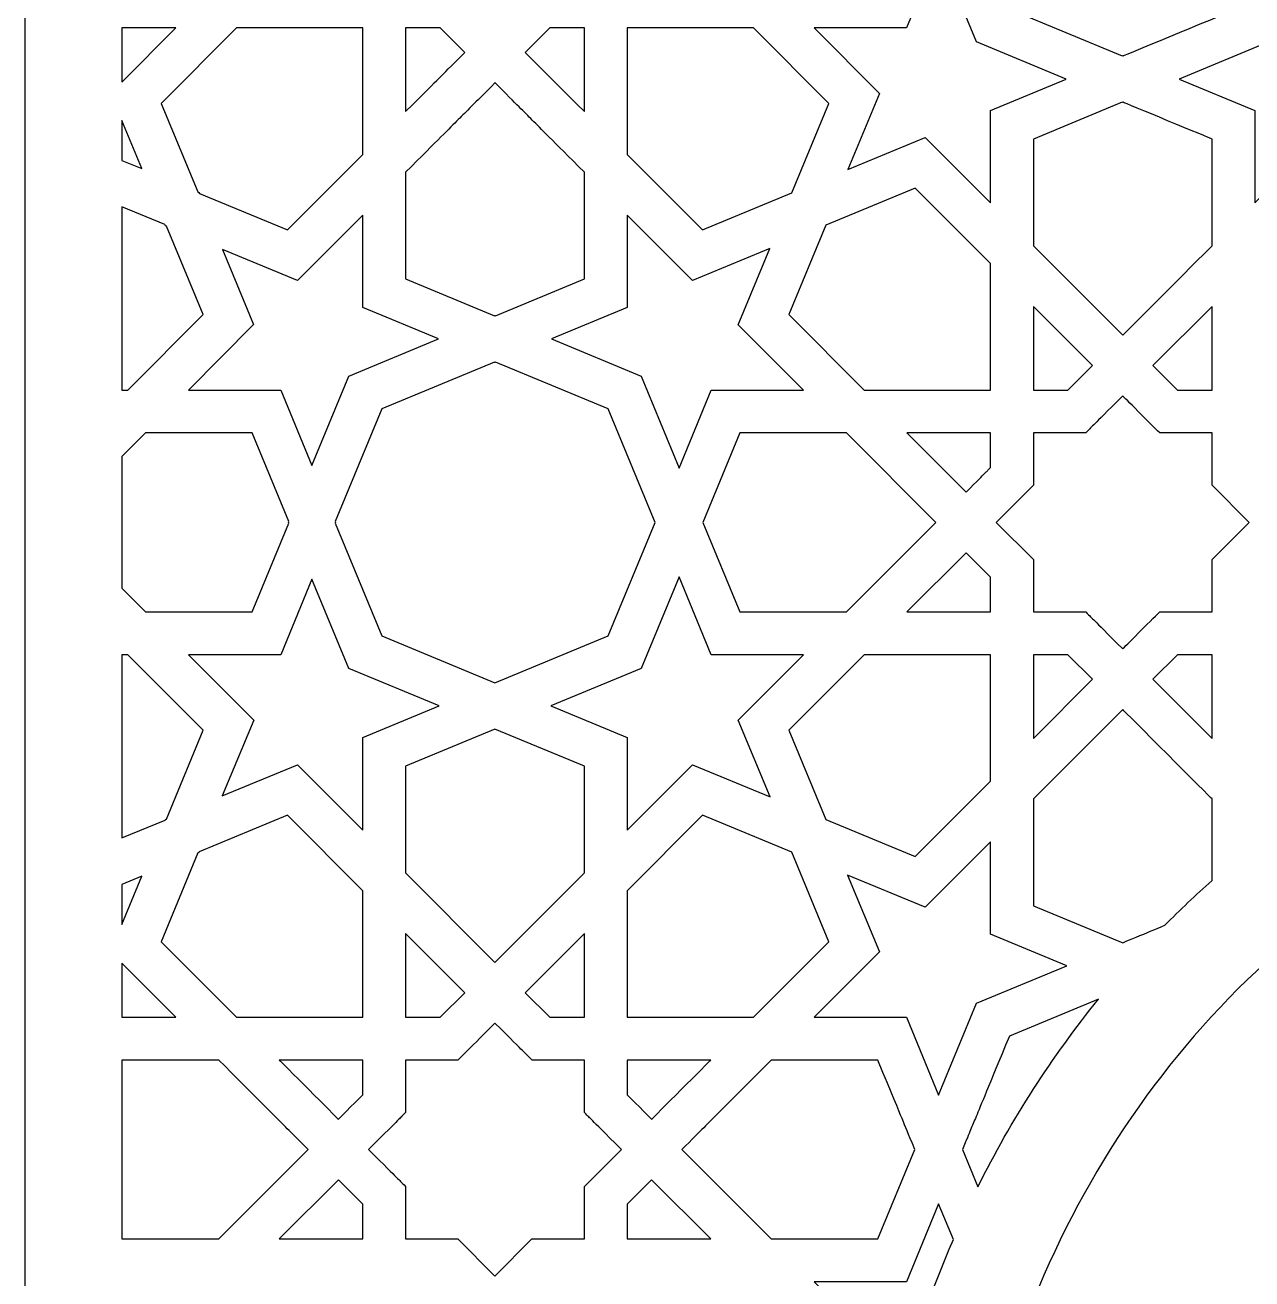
# Model space of a CAD drawing. Header units: millimetres. Extents: x -71 to 72, y -100 to 100.
# Drawn here: x -71.26 to -33.94, y 42.74 to 80.87 of the extents above; entities that cross this region are included whole.
import ezdxf

# ---------------------------------------------------------------- set-up
doc = ezdxf.new("R2010")
doc.units = ezdxf.units.MM
doc.header["$MEASUREMENT"] = 0
doc.layers.add('layer 1', color=7, linetype='Continuous')

msp = doc.modelspace()

# ---------------------------------------------------------------- linework, layer by layer
at = {"layer": 'layer 1', "color": 250}
for points, knots in [([(-71.2611, 100.1639), (-71.2611, 100.1639), (-71.2611, -99.8361), (-71.2611, -99.8361), (-71.2611, -99.8361), (-71.2611, -99.8361), (71.5959, -99.8361), (71.5959, -99.8361), (71.5959, -99.8361), (71.5959, -99.8361), (71.5959, 100.1639), (71.5959, 100.1639), (71.5959, 100.1639), (71.5959, 100.1639), (-71.2611, 100.1639), (-71.2611, 100.1639)], [0, 0, 0, 0, 0.2, 0.2, 0.2, 0.2, 0.4, 0.4, 0.4, 0.4, 0.6, 0.6, 0.6, 0.6, 1, 1, 1, 1]), ([(-33.0112, 84.7771), (-33.0112, 84.7771), (-34.4279, 81.3527), (-34.4279, 81.3527), (-34.4279, 81.3527), (-34.4438, 81.346), (-37.8426, 79.9373), (-37.8585, 79.931), (-37.8585, 79.931), (-37.8585, 79.931), (-37.8739, 79.9373), (-37.8739, 79.9373), (-37.8739, 79.9373), (-37.8739, 79.9373), (-37.8893, 79.931), (-37.8893, 79.931), (-37.8893, 79.931), (-37.8893, 79.931), (-41.3202, 81.3527), (-41.3202, 81.3527), (-41.3202, 81.3527), (-41.3202, 81.3527), (-42.7471, 84.8014), (-42.7471, 84.8014), (-42.7471, 84.8014), (-42.2595, 85.9804), (-42.6015, 85.1539), (-41.3199, 88.2509), (-41.3199, 88.2509), (-41.3199, 88.2509), (-37.8739, 89.6793), (-37.8739, 89.6793), (-37.8739, 89.6793), (-37.8321, 89.6617), (-34.4696, 88.2682), (-34.4279, 88.2509), (-34.4279, 88.2509), (-33.5844, 86.2126), (-33.5269, 86.0729), (-33.0112, 84.8261), (-33.0112, 84.8261), (-33.0112, 84.8261), (-33.0214, 84.8014), (-33.0214, 84.8014), (-33.0214, 84.8014), (-33.0214, 84.8014), (-33.0112, 84.7771), (-33.0112, 84.7771)], [0, 0, 0, 0, 0.0769231, 0.0769231, 0.0769231, 0.0769231, 0.1538462, 0.1538462, 0.1538462, 0.1538462, 0.2307692, 0.2307692, 0.2307692, 0.2307692, 0.3076923, 0.3076923, 0.3076923, 0.3076923, 0.3846154, 0.3846154, 0.3846154, 0.3846154, 0.4615385, 0.4615385, 0.4615385, 0.4615385, 0.5384615, 0.5384615, 0.5384615, 0.5384615, 0.6153846, 0.6153846, 0.6153846, 0.6153846, 0.6923077, 0.6923077, 0.6923077, 0.6923077, 0.7692308, 0.7692308, 0.7692308, 0.7692308, 0.8461538, 0.8461538, 0.8461538, 0.8461538, 1, 1, 1, 1]), ([(-47.2628, 80.7791), (-46.9634, 80.7791), (-44.7511, 80.7791), (-44.4527, 80.7791), (-44.4527, 80.7791), (-44.4527, 80.7791), (-43.472, 83.148), (-43.472, 83.148), (-43.472, 83.148), (-43.472, 83.148), (-42.3161, 80.3557), (-42.3161, 80.3557), (-42.3161, 80.3557), (-42.3161, 80.3557), (-39.5903, 79.2254), (-39.5903, 79.2254), (-39.5903, 79.2254), (-39.5903, 79.2254), (-41.8936, 78.2708), (-41.8936, 78.2708), (-41.8936, 78.2708), (-41.8936, 77.9166), (-41.8936, 75.8035), (-41.8936, 75.4581), (-41.8936, 75.4581), (-41.8936, 75.4581), (-43.8807, 77.4467), (-43.8807, 77.4467), (-43.8807, 77.4467), (-43.8807, 77.4467), (-46.2354, 76.4709), (-46.2354, 76.4709), (-46.2354, 76.4709), (-46.2354, 76.4709), (-45.2754, 78.7898), (-45.2754, 78.7898), (-45.2754, 78.7898), (-45.2754, 78.7898), (-47.2628, 80.7791), (-47.2628, 80.7791)], [0, 0, 0, 0, 0.0909091, 0.0909091, 0.0909091, 0.0909091, 0.1818182, 0.1818182, 0.1818182, 0.1818182, 0.2727273, 0.2727273, 0.2727273, 0.2727273, 0.3636364, 0.3636364, 0.3636364, 0.3636364, 0.4545455, 0.4545455, 0.4545455, 0.4545455, 0.5454545, 0.5454545, 0.5454545, 0.5454545, 0.6363636, 0.6363636, 0.6363636, 0.6363636, 0.7272727, 0.7272727, 0.7272727, 0.7272727, 0.8181818, 0.8181818, 0.8181818, 0.8181818, 1, 1, 1, 1]), ([(-31.3559, 80.7784), (-31.3559, 80.7784), (-28.5464, 80.7784), (-28.5464, 80.7784), (-28.5464, 80.7784), (-28.5464, 80.7784), (-30.5329, 78.7905), (-30.5329, 78.7905), (-30.5329, 78.7905), (-30.5329, 78.7905), (-29.5857, 76.5013), (-29.5857, 76.5013), (-29.5857, 76.5013), (-29.5857, 76.5013), (-31.8671, 77.4467), (-31.8671, 77.4467), (-31.8671, 77.4467), (-31.8671, 77.4467), (-33.8547, 75.4581), (-33.8547, 75.4581), (-33.8547, 75.4581), (-33.8547, 75.8127), (-33.8547, 77.9265), (-33.8547, 78.2708), (-33.8547, 78.2708), (-33.8547, 78.2708), (-36.1574, 79.2254), (-36.1574, 79.2254), (-36.1574, 79.2254), (-36.1574, 79.2254), (-33.4317, 80.3557), (-33.4317, 80.3557), (-33.4317, 80.3557), (-33.4317, 80.3557), (-32.3063, 83.0746), (-32.3063, 83.0746), (-32.3063, 83.0746), (-32.3063, 83.0746), (-31.3559, 80.7784), (-31.3559, 80.7784)], [0, 0, 0, 0, 0.0909091, 0.0909091, 0.0909091, 0.0909091, 0.1818182, 0.1818182, 0.1818182, 0.1818182, 0.2727273, 0.2727273, 0.2727273, 0.2727273, 0.3636364, 0.3636364, 0.3636364, 0.3636364, 0.4545455, 0.4545455, 0.4545455, 0.4545455, 0.5454545, 0.5454545, 0.5454545, 0.5454545, 0.6363636, 0.6363636, 0.6363636, 0.6363636, 0.7272727, 0.7272727, 0.7272727, 0.7272727, 0.8181818, 0.8181818, 0.8181818, 0.8181818, 1, 1, 1, 1]), ([(-68.3158, 80.7784), (-68.3158, 80.7784), (-66.6711, 80.7784), (-66.6711, 80.7784), (-66.6711, 80.7784), (-66.6711, 80.7784), (-68.3158, 79.1327), (-68.3158, 79.1327), (-68.3158, 79.1327), (-68.3158, 79.1327), (-68.3158, 80.7784), (-68.3158, 80.7784)], [0, 0, 0, 0, 0.25, 0.25, 0.25, 0.25, 0.5, 0.5, 0.5, 0.5, 1, 1, 1, 1]), ([(-60.9863, 80.7791), (-60.9863, 80.7791), (-60.9863, 76.9324), (-60.9863, 76.9324), (-60.9863, 76.9324), (-60.9863, 76.9324), (-63.2788, 74.6379), (-63.2788, 74.6379), (-63.2788, 74.6379), (-63.2788, 74.6379), (-65.9594, 75.7488), (-65.9594, 75.7488), (-65.9594, 75.7488), (-65.9594, 75.7488), (-65.9729, 75.7809), (-65.9729, 75.7809), (-65.9729, 75.7809), (-65.9729, 75.7809), (-66.0099, 75.7961), (-66.0099, 75.7961), (-66.0099, 75.7961), (-66.0099, 75.7961), (-67.1225, 78.4842), (-67.1225, 78.4842), (-67.1225, 78.4842), (-67.1225, 78.4842), (-64.8299, 80.7784), (-64.8299, 80.7784), (-64.8299, 80.7784), (-64.8299, 80.7784), (-60.9863, 80.7791), (-60.9863, 80.7791)], [0, 0, 0, 0, 0.1111111, 0.1111111, 0.1111111, 0.1111111, 0.2222222, 0.2222222, 0.2222222, 0.2222222, 0.3333333, 0.3333333, 0.3333333, 0.3333333, 0.4444444, 0.4444444, 0.4444444, 0.4444444, 0.5555556, 0.5555556, 0.5555556, 0.5555556, 0.6666667, 0.6666667, 0.6666667, 0.6666667, 0.7777778, 0.7777778, 0.7777778, 0.7777778, 1, 1, 1, 1]), ([(-59.6845, 78.2348), (-59.6845, 78.2348), (-59.6845, 80.7791), (-59.6845, 80.7791), (-59.6845, 80.7791), (-59.6845, 80.7791), (-58.6321, 80.7791), (-58.6321, 80.7791), (-58.6321, 80.7791), (-58.6321, 80.7791), (-57.8874, 80.0333), (-57.8874, 80.0333), (-57.8874, 80.0333), (-58.8216, 79.0984), (-58.4364, 79.484), (-59.6845, 78.2348)], [0, 0, 0, 0, 0.2, 0.2, 0.2, 0.2, 0.4, 0.4, 0.4, 0.4, 0.6, 0.6, 0.6, 0.6, 1, 1, 1, 1]), ([(-56.0466, 80.0333), (-56.0466, 80.0333), (-55.3016, 80.7791), (-55.3016, 80.7791), (-55.3016, 80.7791), (-55.3016, 80.7791), (-54.2492, 80.7791), (-54.2492, 80.7791), (-54.2492, 80.7791), (-54.2492, 80.7791), (-54.2492, 78.2348), (-54.2492, 78.2348), (-54.2492, 78.2348), (-55.5151, 79.5017), (-55.1097, 79.0963), (-56.0466, 80.0333)], [0, 0, 0, 0, 0.2, 0.2, 0.2, 0.2, 0.4, 0.4, 0.4, 0.4, 0.6, 0.6, 0.6, 0.6, 1, 1, 1, 1]), ([(-52.9472, 80.7791), (-52.9472, 80.7791), (-49.1036, 80.7791), (-49.1036, 80.7791), (-49.1036, 80.7791), (-49.1036, 80.7791), (-46.8114, 78.4846), (-46.8114, 78.4846), (-46.8114, 78.4846), (-46.8114, 78.4846), (-47.9368, 75.7647), (-47.9368, 75.7647), (-47.9368, 75.7647), (-47.9368, 75.7647), (-50.6549, 74.6379), (-50.6549, 74.6379), (-50.6549, 74.6379), (-50.6549, 74.6379), (-52.9472, 76.9324), (-52.9472, 76.9324), (-52.9472, 76.9324), (-52.9472, 76.9324), (-52.9472, 80.7791), (-52.9472, 80.7791)], [0, 0, 0, 0, 0.1428571, 0.1428571, 0.1428571, 0.1428571, 0.2857143, 0.2857143, 0.2857143, 0.2857143, 0.4285714, 0.4285714, 0.4285714, 0.4285714, 0.5714286, 0.5714286, 0.5714286, 0.5714286, 0.7142857, 0.7142857, 0.7142857, 0.7142857, 1, 1, 1, 1]), ([(-56.9673, 79.1125), (-56.9673, 79.1125), (-56.967, 79.1122), (-56.967, 79.1122), (-56.967, 79.1122), (-56.967, 79.1122), (-56.9667, 79.1125), (-56.9667, 79.1125), (-56.9667, 79.1125), (-55.5804, 77.7251), (-56.2308, 78.3759), (-54.2492, 76.3926), (-54.2492, 76.3926), (-54.2492, 76.3926), (-54.2492, 73.1474), (-54.2492, 73.1474), (-54.2492, 73.1474), (-54.2492, 73.1474), (-56.952, 72.0274), (-56.952, 72.0274), (-56.952, 72.0274), (-56.952, 72.0274), (-56.967, 72.0337), (-56.967, 72.0337), (-56.967, 72.0337), (-56.967, 72.0337), (-56.982, 72.0274), (-56.982, 72.0274), (-56.982, 72.0274), (-56.982, 72.0274), (-59.6845, 73.1474), (-59.6845, 73.1474), (-59.6845, 73.1474), (-59.6845, 73.1474), (-59.6845, 76.3926), (-59.6845, 76.3926), (-59.6845, 76.3926), (-57.7015, 78.3774), (-58.3146, 77.7635), (-56.9673, 79.1125)], [0, 0, 0, 0, 0.0909091, 0.0909091, 0.0909091, 0.0909091, 0.1818182, 0.1818182, 0.1818182, 0.1818182, 0.2727273, 0.2727273, 0.2727273, 0.2727273, 0.3636364, 0.3636364, 0.3636364, 0.3636364, 0.4545455, 0.4545455, 0.4545455, 0.4545455, 0.5454545, 0.5454545, 0.5454545, 0.5454545, 0.6363636, 0.6363636, 0.6363636, 0.6363636, 0.7272727, 0.7272727, 0.7272727, 0.7272727, 0.8181818, 0.8181818, 0.8181818, 0.8181818, 1, 1, 1, 1]), ([(-37.8739, 71.4347), (-37.8739, 71.4347), (-40.5916, 74.155), (-40.5916, 74.155), (-40.5916, 74.155), (-40.5916, 74.155), (-40.5916, 77.4005), (-40.5916, 77.4005), (-40.5916, 77.4005), (-40.5916, 77.4005), (-37.8893, 78.5202), (-37.8893, 78.5202), (-37.8893, 78.5202), (-37.8893, 78.5202), (-37.8739, 78.5139), (-37.8739, 78.5139), (-37.8739, 78.5139), (-37.8739, 78.5139), (-37.8585, 78.5202), (-37.8585, 78.5202), (-37.8585, 78.5202), (-37.8426, 78.5139), (-35.1719, 77.4069), (-35.1561, 77.4005), (-35.1561, 77.4005), (-35.1561, 77.4005), (-35.1561, 74.155), (-35.1561, 74.155), (-35.1561, 74.155), (-35.2009, 74.1105), (-37.8292, 71.4795), (-37.8739, 71.4347)], [0, 0, 0, 0, 0.1111111, 0.1111111, 0.1111111, 0.1111111, 0.2222222, 0.2222222, 0.2222222, 0.2222222, 0.3333333, 0.3333333, 0.3333333, 0.3333333, 0.4444444, 0.4444444, 0.4444444, 0.4444444, 0.5555556, 0.5555556, 0.5555556, 0.5555556, 0.6666667, 0.6666667, 0.6666667, 0.6666667, 0.7777778, 0.7777778, 0.7777778, 0.7777778, 1, 1, 1, 1]), ([(-68.3158, 77.9635), (-68.3158, 77.9635), (-67.7107, 76.5013), (-67.7107, 76.5013), (-67.7107, 76.5013), (-67.7107, 76.5013), (-68.3158, 76.7521), (-68.3158, 76.7521), (-68.3158, 76.7521), (-68.3158, 76.7521), (-68.3158, 77.9635), (-68.3158, 77.9635)], [0, 0, 0, 0, 0.25, 0.25, 0.25, 0.25, 0.5, 0.5, 0.5, 0.5, 1, 1, 1, 1]), ([(-44.186, 75.9097), (-44.186, 75.9097), (-41.8936, 73.6156), (-41.8936, 73.6156), (-41.8936, 73.6156), (-41.8936, 73.6156), (-41.8936, 69.7689), (-41.8936, 69.7689), (-41.8936, 69.7689), (-41.8936, 69.7689), (-45.7372, 69.7689), (-45.7372, 69.7689), (-45.7372, 69.7689), (-45.7372, 69.7689), (-48.0292, 72.063), (-48.0292, 72.063), (-48.0292, 72.063), (-48.0292, 72.063), (-46.9037, 74.7833), (-46.9037, 74.7833), (-46.9037, 74.7833), (-46.9037, 74.7833), (-44.186, 75.9097), (-44.186, 75.9097)], [0, 0, 0, 0, 0.1428571, 0.1428571, 0.1428571, 0.1428571, 0.2857143, 0.2857143, 0.2857143, 0.2857143, 0.4285714, 0.4285714, 0.4285714, 0.4285714, 0.5714286, 0.5714286, 0.5714286, 0.5714286, 0.7142857, 0.7142857, 0.7142857, 0.7142857, 1, 1, 1, 1]), ([(-68.3158, 75.3414), (-68.3158, 75.3414), (-67.0064, 74.7988), (-67.0064, 74.7988), (-67.0064, 74.7988), (-67.0064, 74.7988), (-66.9929, 74.7663), (-66.9929, 74.7663), (-66.9929, 74.7663), (-66.9929, 74.7663), (-66.9556, 74.7508), (-66.9556, 74.7508), (-66.9556, 74.7508), (-66.9556, 74.7508), (-65.8434, 72.0633), (-65.8434, 72.0633), (-65.8434, 72.0633), (-65.8434, 72.0633), (-68.1357, 69.7689), (-68.1357, 69.7689), (-68.1357, 69.7689), (-68.1357, 69.7689), (-68.3158, 69.7689), (-68.3158, 69.7689), (-68.3158, 69.7689), (-68.3158, 69.7689), (-68.3158, 75.3414), (-68.3158, 75.3414)], [0, 0, 0, 0, 0.125, 0.125, 0.125, 0.125, 0.25, 0.25, 0.25, 0.25, 0.375, 0.375, 0.375, 0.375, 0.5, 0.5, 0.5, 0.5, 0.625, 0.625, 0.625, 0.625, 0.75, 0.75, 0.75, 0.75, 1, 1, 1, 1]), ([(-65.2551, 74.0463), (-65.2551, 74.0463), (-62.9732, 73.1012), (-62.9732, 73.1012), (-62.9732, 73.1012), (-62.9732, 73.1012), (-60.9863, 75.0895), (-60.9863, 75.0895), (-60.9863, 75.0895), (-60.9863, 75.0895), (-60.9863, 72.2768), (-60.9863, 72.2768), (-60.9863, 72.2768), (-60.9863, 72.2768), (-58.6832, 71.3222), (-58.6832, 71.3222), (-58.6832, 71.3222), (-58.6832, 71.3222), (-61.4092, 70.1919), (-61.4092, 70.1919), (-61.4092, 70.1919), (-61.4092, 70.1919), (-62.5344, 67.473), (-62.5344, 67.473), (-62.5344, 67.473), (-62.5344, 67.473), (-63.4848, 69.7689), (-63.4848, 69.7689), (-63.4848, 69.7689), (-63.8368, 69.7689), (-65.9433, 69.7689), (-66.2949, 69.7689), (-66.2949, 69.7689), (-66.2949, 69.7689), (-64.3078, 71.7578), (-64.3078, 71.7578), (-64.3078, 71.7578), (-64.3078, 71.7578), (-65.2551, 74.0463), (-65.2551, 74.0463)], [0, 0, 0, 0, 0.0909091, 0.0909091, 0.0909091, 0.0909091, 0.1818182, 0.1818182, 0.1818182, 0.1818182, 0.2727273, 0.2727273, 0.2727273, 0.2727273, 0.3636364, 0.3636364, 0.3636364, 0.3636364, 0.4545455, 0.4545455, 0.4545455, 0.4545455, 0.5454545, 0.5454545, 0.5454545, 0.5454545, 0.6363636, 0.6363636, 0.6363636, 0.6363636, 0.7272727, 0.7272727, 0.7272727, 0.7272727, 0.8181818, 0.8181818, 0.8181818, 0.8181818, 1, 1, 1, 1]), ([(-52.9472, 75.0895), (-52.9472, 75.0895), (-50.9601, 73.1012), (-50.9601, 73.1012), (-50.9601, 73.1012), (-50.9601, 73.1012), (-48.6052, 74.077), (-48.6052, 74.077), (-48.6052, 74.077), (-48.6052, 74.077), (-49.5651, 71.7568), (-49.5651, 71.7568), (-49.5651, 71.7568), (-49.5651, 71.7568), (-47.578, 69.7689), (-47.578, 69.7689), (-47.578, 69.7689), (-47.8774, 69.7689), (-50.0899, 69.7689), (-50.3881, 69.7689), (-50.3881, 69.7689), (-50.3881, 69.7689), (-51.3688, 67.3989), (-51.3688, 67.3989), (-51.3688, 67.3989), (-51.3688, 67.3989), (-52.5249, 70.1919), (-52.5249, 70.1919), (-52.5249, 70.1919), (-52.5249, 70.1919), (-55.2505, 71.3222), (-55.2505, 71.3222), (-55.2505, 71.3222), (-55.2505, 71.3222), (-52.9472, 72.2768), (-52.9472, 72.2768), (-52.9472, 72.2768), (-52.9472, 72.2768), (-52.9472, 75.0895), (-52.9472, 75.0895)], [0, 0, 0, 0, 0.0909091, 0.0909091, 0.0909091, 0.0909091, 0.1818182, 0.1818182, 0.1818182, 0.1818182, 0.2727273, 0.2727273, 0.2727273, 0.2727273, 0.3636364, 0.3636364, 0.3636364, 0.3636364, 0.4545455, 0.4545455, 0.4545455, 0.4545455, 0.5454545, 0.5454545, 0.5454545, 0.5454545, 0.6363636, 0.6363636, 0.6363636, 0.6363636, 0.7272727, 0.7272727, 0.7272727, 0.7272727, 0.8181818, 0.8181818, 0.8181818, 0.8181818, 1, 1, 1, 1]), ([(-42.8511, -74.1306), (-42.8511, -74.1306), (-42.8511, 30.3654), (-42.8511, 30.3654), (-42.8511, 30.3654), (-42.8511, 39.0938), (-39.2688, 47.4384), (-32.9339, 52.887), (-32.9339, 52.887), (-21.0442, 63.1127), (-9.2851, 62.1969), (0.1676, 74.4583), (0.1676, 74.4583), (9.6199, 62.1969), (21.3794, 63.1127), (33.2687, 52.887), (33.2687, 52.887), (39.6036, 47.4384), (43.186, 39.0938), (43.186, 30.3654), (43.186, 30.3654), (43.186, 30.3654), (43.186, -74.1306), (43.186, -74.1306), (43.186, -74.1306), (43.186, -74.1306), (-42.8511, -74.1306), (-42.8511, -74.1306)], [0, 0, 0, 0, 0.125, 0.125, 0.125, 0.125, 0.25, 0.25, 0.25, 0.25, 0.375, 0.375, 0.375, 0.375, 0.5, 0.5, 0.5, 0.5, 0.625, 0.625, 0.625, 0.625, 0.75, 0.75, 0.75, 0.75, 1, 1, 1, 1]), ([(-38.7943, 70.5139), (-38.7943, 70.5139), (-39.5385, 69.7689), (-39.5385, 69.7689), (-39.5385, 69.7689), (-39.5385, 69.7689), (-40.5916, 69.7689), (-40.5916, 69.7689), (-40.5916, 69.7689), (-40.5916, 69.7689), (-40.5916, 72.3124), (-40.5916, 72.3124), (-40.5916, 72.3124), (-40.5916, 72.3124), (-38.7943, 70.5139), (-38.7943, 70.5139)], [0, 0, 0, 0, 0.2, 0.2, 0.2, 0.2, 0.4, 0.4, 0.4, 0.4, 0.6, 0.6, 0.6, 0.6, 1, 1, 1, 1]), ([(-35.1561, 72.3124), (-35.1561, 72.3124), (-35.1561, 69.7689), (-35.1561, 69.7689), (-35.1561, 69.7689), (-35.1561, 69.7689), (-36.2092, 69.7689), (-36.2092, 69.7689), (-36.2092, 69.7689), (-36.2092, 69.7689), (-36.9535, 70.5139), (-36.9535, 70.5139), (-36.9535, 70.5139), (-36.9535, 70.5139), (-35.1561, 72.3124), (-35.1561, 72.3124)], [0, 0, 0, 0, 0.2, 0.2, 0.2, 0.2, 0.4, 0.4, 0.4, 0.4, 0.6, 0.6, 0.6, 0.6, 1, 1, 1, 1]), ([(-53.5206, 62.297), (-53.5206, 62.297), (-56.967, 60.8686), (-56.967, 60.8686), (-56.967, 60.8686), (-56.967, 60.8686), (-60.413, 62.297), (-60.413, 62.297), (-60.413, 62.297), (-60.413, 62.297), (-61.8298, 65.7211), (-61.8298, 65.7211), (-61.8298, 65.7211), (-61.8298, 65.7211), (-61.8195, 65.7458), (-61.8195, 65.7458), (-61.8195, 65.7458), (-61.8195, 65.7458), (-61.8298, 65.7705), (-61.8298, 65.7705), (-61.8298, 65.7705), (-61.8298, 65.7705), (-60.413, 69.1953), (-60.413, 69.1953), (-60.413, 69.1953), (-60.413, 69.1953), (-56.9823, 70.617), (-56.9823, 70.617), (-56.9823, 70.617), (-56.9823, 70.617), (-56.967, 70.6106), (-56.967, 70.6106), (-56.967, 70.6106), (-56.967, 70.6106), (-56.9517, 70.617), (-56.9517, 70.617), (-56.9517, 70.617), (-56.9517, 70.617), (-53.5206, 69.1953), (-53.5206, 69.1953), (-53.5206, 69.1953), (-53.5206, 69.1953), (-52.0937, 65.7458), (-52.0937, 65.7458), (-52.0937, 65.7458), (-52.0937, 65.7458), (-53.5206, 62.297), (-53.5206, 62.297)], [0, 0, 0, 0, 0.0769231, 0.0769231, 0.0769231, 0.0769231, 0.1538462, 0.1538462, 0.1538462, 0.1538462, 0.2307692, 0.2307692, 0.2307692, 0.2307692, 0.3076923, 0.3076923, 0.3076923, 0.3076923, 0.3846154, 0.3846154, 0.3846154, 0.3846154, 0.4615385, 0.4615385, 0.4615385, 0.4615385, 0.5384615, 0.5384615, 0.5384615, 0.5384615, 0.6153846, 0.6153846, 0.6153846, 0.6153846, 0.6923077, 0.6923077, 0.6923077, 0.6923077, 0.7692308, 0.7692308, 0.7692308, 0.7692308, 0.8461538, 0.8461538, 0.8461538, 0.8461538, 1, 1, 1, 1]), ([(-36.7483, 63.0259), (-37.0352, 62.7387), (-37.8196, 61.9534), (-37.8739, 61.8991), (-37.8739, 61.8991), (-38.8966, 62.9225), (-38.7161, 62.7419), (-38.9999, 63.0259), (-38.9999, 63.0259), (-39.9456, 63.0259), (-39.6478, 63.0259), (-40.5916, 63.0259), (-40.5916, 63.0259), (-40.5916, 63.9653), (-40.5916, 63.6739), (-40.5916, 64.6187), (-40.5916, 64.6187), (-40.5916, 64.6187), (-41.7179, 65.7458), (-41.7179, 65.7458), (-41.7179, 65.7458), (-41.1799, 66.2841), (-40.592, 66.8722), (-40.5916, 66.8729), (-40.5916, 66.8729), (-40.5916, 67.8194), (-40.5916, 67.521), (-40.5916, 68.4654), (-40.5916, 68.4654), (-39.6511, 68.4654), (-39.9438, 68.4654), (-38.9999, 68.4654), (-38.9999, 68.4654), (-38.7161, 68.7497), (-38.8966, 68.5691), (-37.8739, 69.5925), (-37.8739, 69.5925), (-37.8234, 69.542), (-37.06, 68.7779), (-36.7483, 68.4654), (-36.7483, 68.4654), (-36.7483, 68.4654), (-35.1561, 68.4654), (-35.1561, 68.4654), (-35.1561, 68.4654), (-35.1561, 68.4654), (-35.1561, 66.8729), (-35.1561, 66.8729), (-35.1561, 66.8729), (-35.1561, 66.8729), (-34.0303, 65.7458), (-34.0303, 65.7458), (-34.0303, 65.7458), (-34.0303, 65.7458), (-35.1561, 64.6194), (-35.1561, 64.6194), (-35.1561, 64.6194), (-35.1561, 64.068), (-35.1561, 64.4328), (-35.1561, 63.0259), (-35.1561, 63.0259), (-36.097, 63.0259), (-35.8041, 63.0259), (-36.7483, 63.0259)], [0, 0, 0, 0, 0.0588235, 0.0588235, 0.0588235, 0.0588235, 0.1176471, 0.1176471, 0.1176471, 0.1176471, 0.1764706, 0.1764706, 0.1764706, 0.1764706, 0.2352941, 0.2352941, 0.2352941, 0.2352941, 0.2941176, 0.2941176, 0.2941176, 0.2941176, 0.3529412, 0.3529412, 0.3529412, 0.3529412, 0.4117647, 0.4117647, 0.4117647, 0.4117647, 0.4705882, 0.4705882, 0.4705882, 0.4705882, 0.5294118, 0.5294118, 0.5294118, 0.5294118, 0.5882353, 0.5882353, 0.5882353, 0.5882353, 0.6470588, 0.6470588, 0.6470588, 0.6470588, 0.7058824, 0.7058824, 0.7058824, 0.7058824, 0.7647059, 0.7647059, 0.7647059, 0.7647059, 0.8235294, 0.8235294, 0.8235294, 0.8235294, 0.8823529, 0.8823529, 0.8823529, 0.8823529, 1, 1, 1, 1]), ([(-68.3158, 67.7457), (-68.3158, 67.7457), (-67.5966, 68.4654), (-67.5966, 68.4654), (-67.5966, 68.4654), (-67.5966, 68.4654), (-64.3545, 68.4654), (-64.3545, 68.4654), (-64.3545, 68.4654), (-64.3545, 68.4654), (-63.2391, 65.7705), (-63.2391, 65.7705), (-63.2391, 65.7705), (-63.2391, 65.7705), (-63.2493, 65.7458), (-63.2493, 65.7458), (-63.2493, 65.7458), (-63.2493, 65.7458), (-63.2391, 65.7211), (-63.2391, 65.7211), (-63.2391, 65.7211), (-63.2391, 65.7211), (-64.3545, 63.0259), (-64.3545, 63.0259), (-64.3545, 63.0259), (-64.3545, 63.0259), (-67.5966, 63.0259), (-67.5966, 63.0259), (-67.5966, 63.0259), (-67.5966, 63.0259), (-68.3158, 63.7459), (-68.3158, 63.7459), (-68.3158, 63.7459), (-68.3158, 63.7459), (-68.3158, 67.7457), (-68.3158, 67.7457)], [0, 0, 0, 0, 0.1, 0.1, 0.1, 0.1, 0.2, 0.2, 0.2, 0.2, 0.3, 0.3, 0.3, 0.3, 0.4, 0.4, 0.4, 0.4, 0.5, 0.5, 0.5, 0.5, 0.6, 0.6, 0.6, 0.6, 0.7, 0.7, 0.7, 0.7, 0.8, 0.8, 0.8, 0.8, 1, 1, 1, 1]), ([(-43.5589, 65.7458), (-43.5589, 65.7458), (-46.2763, 63.0259), (-46.2763, 63.0259), (-46.2763, 63.0259), (-46.2763, 63.0259), (-49.5186, 63.0259), (-49.5186, 63.0259), (-49.5186, 63.0259), (-49.5186, 63.0259), (-50.644, 65.7451), (-50.644, 65.7451), (-50.644, 65.7451), (-50.644, 65.7451), (-49.5186, 68.4654), (-49.5186, 68.4654), (-49.5186, 68.4654), (-49.5186, 68.4654), (-46.2763, 68.4654), (-46.2763, 68.4654), (-46.2763, 68.4654), (-46.2763, 68.4654), (-43.5589, 65.7458), (-43.5589, 65.7458)], [0, 0, 0, 0, 0.1428571, 0.1428571, 0.1428571, 0.1428571, 0.2857143, 0.2857143, 0.2857143, 0.2857143, 0.4285714, 0.4285714, 0.4285714, 0.4285714, 0.5714286, 0.5714286, 0.5714286, 0.5714286, 0.7142857, 0.7142857, 0.7142857, 0.7142857, 1, 1, 1, 1]), ([(-42.6379, 66.6669), (-42.6379, 66.6669), (-42.6383, 66.6673), (-42.6383, 66.6673), (-42.6383, 66.6673), (-42.6383, 66.6673), (-42.6385, 66.6669), (-42.6385, 66.6669), (-42.6385, 66.6669), (-42.6385, 66.6669), (-44.4352, 68.4654), (-44.4352, 68.4654), (-44.4352, 68.4654), (-44.4352, 68.4654), (-41.8936, 68.4654), (-41.8936, 68.4654), (-41.8936, 68.4654), (-41.8936, 68.4654), (-41.8936, 67.4123), (-41.8936, 67.4123), (-41.8936, 67.4123), (-42.0831, 67.2222), (-41.9346, 67.371), (-42.6379, 66.6669)], [0, 0, 0, 0, 0.1428571, 0.1428571, 0.1428571, 0.1428571, 0.2857143, 0.2857143, 0.2857143, 0.2857143, 0.4285714, 0.4285714, 0.4285714, 0.4285714, 0.5714286, 0.5714286, 0.5714286, 0.5714286, 0.7142857, 0.7142857, 0.7142857, 0.7142857, 1, 1, 1, 1]), ([(-44.4355, 63.0259), (-44.4355, 63.0259), (-42.6383, 64.8247), (-42.6383, 64.8247), (-42.6383, 64.8247), (-42.6383, 64.8247), (-41.8936, 64.0793), (-41.8936, 64.0793), (-41.8936, 64.0793), (-41.8936, 64.0793), (-41.8936, 63.0259), (-41.8936, 63.0259), (-41.8936, 63.0259), (-41.8936, 63.0259), (-44.4355, 63.0259), (-44.4355, 63.0259)], [0, 0, 0, 0, 0.2, 0.2, 0.2, 0.2, 0.4, 0.4, 0.4, 0.4, 0.6, 0.6, 0.6, 0.6, 1, 1, 1, 1]), ([(-50.3881, 61.7227), (-50.3881, 61.7227), (-47.578, 61.7227), (-47.578, 61.7227), (-47.578, 61.7227), (-47.578, 61.7227), (-49.5651, 59.7341), (-49.5651, 59.7341), (-49.5651, 59.7341), (-49.5651, 59.7341), (-48.5991, 57.3998), (-48.5991, 57.3998), (-48.5991, 57.3998), (-48.5991, 57.3998), (-50.9601, 58.3784), (-50.9601, 58.3784), (-50.9601, 58.3784), (-50.9601, 58.3784), (-52.9472, 56.3894), (-52.9472, 56.3894), (-52.9472, 56.3894), (-52.9472, 56.744), (-52.9472, 58.8578), (-52.9472, 59.2018), (-52.9472, 59.2018), (-52.9472, 59.2018), (-55.2662, 60.1634), (-55.2662, 60.1634), (-55.2662, 60.1634), (-55.2662, 60.1634), (-52.5249, 61.2997), (-52.5249, 61.2997), (-52.5249, 61.2997), (-52.5249, 61.2997), (-51.3693, 64.092), (-51.3693, 64.092), (-51.3693, 64.092), (-51.3693, 64.092), (-50.3881, 61.7227), (-50.3881, 61.7227)], [0, 0, 0, 0, 0.0909091, 0.0909091, 0.0909091, 0.0909091, 0.1818182, 0.1818182, 0.1818182, 0.1818182, 0.2727273, 0.2727273, 0.2727273, 0.2727273, 0.3636364, 0.3636364, 0.3636364, 0.3636364, 0.4545455, 0.4545455, 0.4545455, 0.4545455, 0.5454545, 0.5454545, 0.5454545, 0.5454545, 0.6363636, 0.6363636, 0.6363636, 0.6363636, 0.7272727, 0.7272727, 0.7272727, 0.7272727, 0.8181818, 0.8181818, 0.8181818, 0.8181818, 1, 1, 1, 1]), ([(-66.2944, 61.7227), (-66.2944, 61.7227), (-63.4848, 61.7227), (-63.4848, 61.7227), (-63.4848, 61.7227), (-63.4848, 61.7227), (-62.5344, 64.0186), (-62.5344, 64.0186), (-62.5344, 64.0186), (-62.5344, 64.0186), (-61.4092, 61.2997), (-61.4092, 61.2997), (-61.4092, 61.2997), (-61.4092, 61.2997), (-58.6675, 60.1634), (-58.6675, 60.1634), (-58.6675, 60.1634), (-58.6675, 60.1634), (-60.9863, 59.2018), (-60.9863, 59.2018), (-60.9863, 59.2018), (-60.9863, 58.8476), (-60.9863, 56.7348), (-60.9863, 56.3894), (-60.9863, 56.3894), (-60.9863, 56.3894), (-62.9739, 58.3784), (-62.9739, 58.3784), (-62.9739, 58.3784), (-62.9739, 58.3784), (-65.2611, 57.4301), (-65.2611, 57.4301), (-65.2611, 57.4301), (-65.2611, 57.4301), (-64.3075, 59.7341), (-64.3075, 59.7341), (-64.3075, 59.7341), (-64.3075, 59.7341), (-66.2944, 61.7227), (-66.2944, 61.7227)], [0, 0, 0, 0, 0.0909091, 0.0909091, 0.0909091, 0.0909091, 0.1818182, 0.1818182, 0.1818182, 0.1818182, 0.2727273, 0.2727273, 0.2727273, 0.2727273, 0.3636364, 0.3636364, 0.3636364, 0.3636364, 0.4545455, 0.4545455, 0.4545455, 0.4545455, 0.5454545, 0.5454545, 0.5454545, 0.5454545, 0.6363636, 0.6363636, 0.6363636, 0.6363636, 0.7272727, 0.7272727, 0.7272727, 0.7272727, 0.8181818, 0.8181818, 0.8181818, 0.8181818, 1, 1, 1, 1]), ([(-68.3158, 61.7227), (-68.3158, 61.7227), (-68.1357, 61.7227), (-68.1357, 61.7227), (-68.1357, 61.7227), (-68.1357, 61.7227), (-65.8431, 59.4283), (-65.8431, 59.4283), (-65.8431, 59.4283), (-65.8431, 59.4283), (-66.9619, 56.7249), (-66.9619, 56.7249), (-66.9619, 56.7249), (-66.9619, 56.7249), (-66.9933, 56.7119), (-66.9933, 56.7119), (-66.9933, 56.7119), (-66.9933, 56.7119), (-67.0004, 56.6949), (-67.0004, 56.6949), (-67.0004, 56.6949), (-67.0004, 56.6949), (-68.3158, 56.1499), (-68.3158, 56.1499), (-68.3158, 56.1499), (-68.3158, 56.1499), (-68.3158, 61.7227), (-68.3158, 61.7227)], [0, 0, 0, 0, 0.125, 0.125, 0.125, 0.125, 0.25, 0.25, 0.25, 0.25, 0.375, 0.375, 0.375, 0.375, 0.5, 0.5, 0.5, 0.5, 0.625, 0.625, 0.625, 0.625, 0.75, 0.75, 0.75, 0.75, 1, 1, 1, 1]), ([(-46.9037, 56.7083), (-46.9037, 56.7083), (-48.0292, 59.4283), (-48.0292, 59.4283), (-48.0292, 59.4283), (-48.0292, 59.4283), (-45.7372, 61.7227), (-45.7372, 61.7227), (-45.7372, 61.7227), (-45.7372, 61.7227), (-41.8936, 61.7227), (-41.8936, 61.7227), (-41.8936, 61.7227), (-41.8936, 61.7227), (-41.8936, 57.876), (-41.8936, 57.876), (-41.8936, 57.876), (-41.8936, 57.876), (-44.186, 55.5816), (-44.186, 55.5816), (-44.186, 55.5816), (-44.186, 55.5816), (-46.9037, 56.7083), (-46.9037, 56.7083)], [0, 0, 0, 0, 0.1428571, 0.1428571, 0.1428571, 0.1428571, 0.2857143, 0.2857143, 0.2857143, 0.2857143, 0.4285714, 0.4285714, 0.4285714, 0.4285714, 0.5714286, 0.5714286, 0.5714286, 0.5714286, 0.7142857, 0.7142857, 0.7142857, 0.7142857, 1, 1, 1, 1]), ([(-40.5916, 59.1788), (-40.5916, 59.1788), (-40.5916, 61.7227), (-40.5916, 61.7227), (-40.5916, 61.7227), (-40.5916, 61.7227), (-39.5385, 61.7227), (-39.5385, 61.7227), (-39.5385, 61.7227), (-39.5385, 61.7227), (-38.7943, 60.9777), (-38.7943, 60.9777), (-38.7943, 60.9777), (-38.7943, 60.9777), (-40.5916, 59.1788), (-40.5916, 59.1788)], [0, 0, 0, 0, 0.2, 0.2, 0.2, 0.2, 0.4, 0.4, 0.4, 0.4, 0.6, 0.6, 0.6, 0.6, 1, 1, 1, 1]), ([(-36.9535, 60.9777), (-36.9535, 60.9777), (-36.2092, 61.7227), (-36.2092, 61.7227), (-36.2092, 61.7227), (-36.2092, 61.7227), (-35.1561, 61.7227), (-35.1561, 61.7227), (-35.1561, 61.7227), (-35.1561, 61.7227), (-35.1561, 59.1788), (-35.1561, 59.1788), (-35.1561, 59.1788), (-35.1561, 59.1788), (-36.9535, 60.9777), (-36.9535, 60.9777)], [0, 0, 0, 0, 0.2, 0.2, 0.2, 0.2, 0.4, 0.4, 0.4, 0.4, 0.6, 0.6, 0.6, 0.6, 1, 1, 1, 1]), ([(-37.8739, 60.0565), (-37.8292, 60.0121), (-35.2009, 57.3807), (-35.1561, 57.3363), (-35.1561, 57.3363), (-35.1561, 57.3363), (-35.1561, 54.8527), (-35.1561, 54.8527), (-35.1561, 54.8527), (-35.6514, 54.4149), (-36.1312, 53.9627), (-36.5948, 53.4949), (-36.5948, 53.4949), (-36.6342, 53.4787), (-37.8345, 52.9812), (-37.8739, 52.965), (-37.8739, 52.965), (-37.8739, 52.965), (-40.5916, 54.0911), (-40.5916, 54.0911), (-40.5916, 54.0911), (-40.5916, 54.0911), (-40.5916, 57.3363), (-40.5916, 57.3363), (-40.5916, 57.3363), (-40.5916, 57.3363), (-37.8739, 60.0565), (-37.8739, 60.0565)], [0, 0, 0, 0, 0.125, 0.125, 0.125, 0.125, 0.25, 0.25, 0.25, 0.25, 0.375, 0.375, 0.375, 0.375, 0.5, 0.5, 0.5, 0.5, 0.625, 0.625, 0.625, 0.625, 0.75, 0.75, 0.75, 0.75, 1, 1, 1, 1]), ([(-56.967, 52.3663), (-56.967, 52.3663), (-59.6845, 55.087), (-59.6845, 55.087), (-59.6845, 55.087), (-59.6845, 55.087), (-59.6845, 58.3315), (-59.6845, 58.3315), (-59.6845, 58.3315), (-59.6845, 58.3315), (-56.967, 59.4582), (-56.967, 59.4582), (-56.967, 59.4582), (-56.967, 59.4582), (-54.2492, 58.3315), (-54.2492, 58.3315), (-54.2492, 58.3315), (-54.2492, 58.3315), (-54.2492, 55.087), (-54.2492, 55.087), (-54.2492, 55.087), (-54.2492, 55.087), (-56.967, 52.3663), (-56.967, 52.3663)], [0, 0, 0, 0, 0.1428571, 0.1428571, 0.1428571, 0.1428571, 0.2857143, 0.2857143, 0.2857143, 0.2857143, 0.4285714, 0.4285714, 0.4285714, 0.4285714, 0.5714286, 0.5714286, 0.5714286, 0.5714286, 0.7142857, 0.7142857, 0.7142857, 0.7142857, 1, 1, 1, 1]), ([(-63.2788, 56.841), (-63.2788, 56.841), (-60.9863, 54.5472), (-60.9863, 54.5472), (-60.9863, 54.5472), (-60.9863, 54.5472), (-60.9863, 50.7002), (-60.9863, 50.7002), (-60.9863, 50.7002), (-60.9863, 50.7002), (-64.8299, 50.7002), (-64.8299, 50.7002), (-64.8299, 50.7002), (-64.8299, 50.7002), (-67.1225, 52.9946), (-67.1225, 52.9946), (-67.1225, 52.9946), (-67.1225, 52.9946), (-66.0035, 55.698), (-66.0035, 55.698), (-66.0035, 55.698), (-66.0035, 55.698), (-65.9729, 55.7107), (-65.9729, 55.7107), (-65.9729, 55.7107), (-65.9729, 55.7107), (-65.9658, 55.7276), (-65.9658, 55.7276), (-65.9658, 55.7276), (-65.9658, 55.7276), (-63.2788, 56.841), (-63.2788, 56.841)], [0, 0, 0, 0, 0.1111111, 0.1111111, 0.1111111, 0.1111111, 0.2222222, 0.2222222, 0.2222222, 0.2222222, 0.3333333, 0.3333333, 0.3333333, 0.3333333, 0.4444444, 0.4444444, 0.4444444, 0.4444444, 0.5555556, 0.5555556, 0.5555556, 0.5555556, 0.6666667, 0.6666667, 0.6666667, 0.6666667, 0.7777778, 0.7777778, 0.7777778, 0.7777778, 1, 1, 1, 1]), ([(-49.104, 50.7002), (-49.104, 50.7002), (-52.9472, 50.7002), (-52.9472, 50.7002), (-52.9472, 50.7002), (-52.9472, 50.7002), (-52.9472, 54.5472), (-52.9472, 54.5472), (-52.9472, 54.5472), (-52.9472, 54.5472), (-50.6549, 56.841), (-50.6549, 56.841), (-50.6549, 56.841), (-50.6549, 56.841), (-47.9373, 55.7149), (-47.9373, 55.7149), (-47.9373, 55.7149), (-47.9373, 55.7149), (-46.8117, 52.9946), (-46.8117, 52.9946), (-46.8117, 52.9946), (-46.8117, 52.9946), (-49.104, 50.7002), (-49.104, 50.7002)], [0, 0, 0, 0, 0.1428571, 0.1428571, 0.1428571, 0.1428571, 0.2857143, 0.2857143, 0.2857143, 0.2857143, 0.4285714, 0.4285714, 0.4285714, 0.4285714, 0.5714286, 0.5714286, 0.5714286, 0.5714286, 0.7142857, 0.7142857, 0.7142857, 0.7142857, 1, 1, 1, 1]), ([(-43.4717, 48.3302), (-43.4717, 48.3302), (-44.4527, 50.7002), (-44.4527, 50.7002), (-44.4527, 50.7002), (-44.4527, 50.7002), (-47.2628, 50.7002), (-47.2628, 50.7002), (-47.2628, 50.7002), (-47.2628, 50.7002), (-45.2757, 52.6884), (-45.2757, 52.6884), (-45.2757, 52.6884), (-45.2757, 52.6884), (-46.2419, 55.0235), (-46.2419, 55.0235), (-46.2419, 55.0235), (-46.2419, 55.0235), (-43.8802, 54.0449), (-43.8802, 54.0449), (-43.8802, 54.0449), (-43.8802, 54.0449), (-41.8936, 56.0331), (-41.8936, 56.0331), (-41.8936, 56.0331), (-41.8936, 56.0331), (-41.8936, 53.2204), (-41.8936, 53.2204), (-41.8936, 53.2204), (-41.8936, 53.2204), (-39.575, 52.2595), (-39.575, 52.2595), (-39.575, 52.2595), (-39.575, 52.2595), (-42.3158, 51.1228), (-42.3158, 51.1228), (-42.3158, 51.1228), (-42.3158, 51.1228), (-43.4717, 48.3302), (-43.4717, 48.3302)], [0, 0, 0, 0, 0.0909091, 0.0909091, 0.0909091, 0.0909091, 0.1818182, 0.1818182, 0.1818182, 0.1818182, 0.2727273, 0.2727273, 0.2727273, 0.2727273, 0.3636364, 0.3636364, 0.3636364, 0.3636364, 0.4545455, 0.4545455, 0.4545455, 0.4545455, 0.5454545, 0.5454545, 0.5454545, 0.5454545, 0.6363636, 0.6363636, 0.6363636, 0.6363636, 0.7272727, 0.7272727, 0.7272727, 0.7272727, 0.8181818, 0.8181818, 0.8181818, 0.8181818, 1, 1, 1, 1]), ([(-68.3158, 54.7395), (-68.3158, 54.7395), (-67.7046, 54.9928), (-67.7046, 54.9928), (-67.7046, 54.9928), (-67.7046, 54.9928), (-68.3158, 53.5153), (-68.3158, 53.5153), (-68.3158, 53.5153), (-68.3158, 53.5153), (-68.3158, 54.7395), (-68.3158, 54.7395)], [0, 0, 0, 0, 0.25, 0.25, 0.25, 0.25, 0.5, 0.5, 0.5, 0.5, 1, 1, 1, 1]), ([(-57.8874, 51.4452), (-57.8874, 51.4452), (-58.6318, 50.7002), (-58.6318, 50.7002), (-58.6318, 50.7002), (-58.6318, 50.7002), (-59.6845, 50.7002), (-59.6845, 50.7002), (-59.6845, 50.7002), (-59.6845, 50.7002), (-59.6845, 53.2441), (-59.6845, 53.2441), (-59.6845, 53.2441), (-59.6845, 53.2441), (-57.8874, 51.4452), (-57.8874, 51.4452)], [0, 0, 0, 0, 0.2, 0.2, 0.2, 0.2, 0.4, 0.4, 0.4, 0.4, 0.6, 0.6, 0.6, 0.6, 1, 1, 1, 1]), ([(-54.2492, 53.2441), (-54.2492, 53.2441), (-54.2492, 50.7002), (-54.2492, 50.7002), (-54.2492, 50.7002), (-54.2492, 50.7002), (-55.302, 50.7002), (-55.302, 50.7002), (-55.302, 50.7002), (-55.302, 50.7002), (-56.0466, 51.4452), (-56.0466, 51.4452), (-56.0466, 51.4452), (-56.0466, 51.4452), (-54.2492, 53.2441), (-54.2492, 53.2441)], [0, 0, 0, 0, 0.2, 0.2, 0.2, 0.2, 0.4, 0.4, 0.4, 0.4, 0.6, 0.6, 0.6, 0.6, 1, 1, 1, 1]), ([(-68.3158, 52.3462), (-68.3158, 52.3462), (-66.6711, 50.7002), (-66.6711, 50.7002), (-66.6711, 50.7002), (-66.6711, 50.7002), (-68.3158, 50.7002), (-68.3158, 50.7002), (-68.3158, 50.7002), (-68.3158, 50.7002), (-68.3158, 52.3462), (-68.3158, 52.3462)], [0, 0, 0, 0, 0.25, 0.25, 0.25, 0.25, 0.5, 0.5, 0.5, 0.5, 1, 1, 1, 1]), ([(-38.606, 51.2509), (-40.0295, 49.4951), (-41.2589, 47.5809), (-42.2781, 45.5429), (-42.2781, 45.5429), (-42.2781, 45.5429), (-42.7471, 46.6767), (-42.7471, 46.6767), (-42.7471, 46.6767), (-42.2595, 47.8557), (-42.6015, 47.0288), (-41.3199, 50.1259), (-41.3199, 50.1259), (-41.3199, 50.1259), (-38.606, 51.2509), (-38.606, 51.2509)], [0, 0, 0, 0, 0.2, 0.2, 0.2, 0.2, 0.4, 0.4, 0.4, 0.4, 0.6, 0.6, 0.6, 0.6, 1, 1, 1, 1]), ([(-58.0926, 49.397), (-57.809, 49.681), (-57.9895, 49.5004), (-56.967, 50.5238), (-56.967, 50.5238), (-55.9442, 49.5004), (-56.1247, 49.6814), (-55.8411, 49.397), (-55.8411, 49.397), (-55.8411, 49.397), (-54.2492, 49.397), (-54.2492, 49.397), (-54.2492, 49.397), (-54.2492, 49.397), (-54.2492, 47.8042), (-54.2492, 47.8042), (-54.2492, 47.8042), (-53.9871, 47.5414), (-54.206, 47.7608), (-53.1231, 46.6767), (-53.1231, 46.6767), (-53.1231, 46.6767), (-54.2492, 45.5503), (-54.2492, 45.5503), (-54.2492, 45.5503), (-54.2492, 44.6035), (-54.2492, 44.9019), (-54.2492, 43.9575), (-54.2492, 43.9575), (-55.6545, 43.9575), (-55.291, 43.9575), (-55.8414, 43.9575), (-55.8414, 43.9575), (-55.8414, 43.9575), (-56.967, 42.8304), (-56.967, 42.8304), (-56.967, 42.8304), (-56.967, 42.8304), (-58.0923, 43.9575), (-58.0923, 43.9575), (-58.0923, 43.9575), (-58.6431, 43.9575), (-58.2786, 43.9575), (-59.6845, 43.9575), (-59.6845, 43.9575), (-59.6845, 44.898), (-59.6845, 44.6056), (-59.6845, 45.5503), (-59.6845, 45.5503), (-59.9684, 45.834), (-59.7874, 45.6533), (-60.8103, 46.6767), (-60.8103, 46.6767), (-59.7155, 47.7725), (-59.9597, 47.528), (-59.6845, 47.8035), (-59.6845, 47.8035), (-59.6845, 48.7507), (-59.6845, 48.4519), (-59.6845, 49.397), (-59.6845, 49.397), (-58.744, 49.397), (-59.0366, 49.397), (-58.0926, 49.397)], [0, 0, 0, 0, 0.0588235, 0.0588235, 0.0588235, 0.0588235, 0.1176471, 0.1176471, 0.1176471, 0.1176471, 0.1764706, 0.1764706, 0.1764706, 0.1764706, 0.2352941, 0.2352941, 0.2352941, 0.2352941, 0.2941176, 0.2941176, 0.2941176, 0.2941176, 0.3529412, 0.3529412, 0.3529412, 0.3529412, 0.4117647, 0.4117647, 0.4117647, 0.4117647, 0.4705882, 0.4705882, 0.4705882, 0.4705882, 0.5294118, 0.5294118, 0.5294118, 0.5294118, 0.5882353, 0.5882353, 0.5882353, 0.5882353, 0.6470588, 0.6470588, 0.6470588, 0.6470588, 0.7058824, 0.7058824, 0.7058824, 0.7058824, 0.7647059, 0.7647059, 0.7647059, 0.7647059, 0.8235294, 0.8235294, 0.8235294, 0.8235294, 0.8823529, 0.8823529, 0.8823529, 0.8823529, 1, 1, 1, 1]), ([(-68.3158, 49.397), (-68.3158, 49.397), (-65.3691, 49.397), (-65.3691, 49.397), (-65.3691, 49.397), (-63.2588, 47.2849), (-63.8489, 47.8755), (-62.6511, 46.6767), (-62.6511, 46.6767), (-62.6511, 46.6767), (-65.3691, 43.9568), (-65.3691, 43.9568), (-65.3691, 43.9568), (-65.3691, 43.9568), (-68.3158, 43.9568), (-68.3158, 43.9568), (-68.3158, 43.9568), (-68.3158, 43.9568), (-68.3158, 49.397), (-68.3158, 49.397)], [0, 0, 0, 0, 0.1666667, 0.1666667, 0.1666667, 0.1666667, 0.3333333, 0.3333333, 0.3333333, 0.3333333, 0.5, 0.5, 0.5, 0.5, 0.6666667, 0.6666667, 0.6666667, 0.6666667, 1, 1, 1, 1]), ([(-60.9863, 49.397), (-60.9863, 49.397), (-60.9863, 48.3429), (-60.9863, 48.3429), (-60.9863, 48.3429), (-61.0235, 48.3059), (-61.6937, 47.6349), (-61.7307, 47.5978), (-61.7307, 47.5978), (-61.7674, 47.6345), (-63.4917, 49.3603), (-63.5284, 49.397), (-63.5284, 49.397), (-63.5284, 49.397), (-60.9863, 49.397), (-60.9863, 49.397)], [0, 0, 0, 0, 0.2, 0.2, 0.2, 0.2, 0.4, 0.4, 0.4, 0.4, 0.6, 0.6, 0.6, 0.6, 1, 1, 1, 1]), ([(-52.9472, 48.3436), (-52.9472, 48.3436), (-52.9472, 49.397), (-52.9472, 49.397), (-52.9472, 49.397), (-52.9472, 49.397), (-50.4056, 49.397), (-50.4056, 49.397), (-50.4056, 49.397), (-50.4451, 49.3575), (-52.163, 47.6381), (-52.2027, 47.5986), (-52.2027, 47.5986), (-52.2395, 47.6352), (-52.9106, 48.3069), (-52.9472, 48.3436)], [0, 0, 0, 0, 0.2, 0.2, 0.2, 0.2, 0.4, 0.4, 0.4, 0.4, 0.6, 0.6, 0.6, 0.6, 1, 1, 1, 1]), ([(-51.2823, 46.6767), (-50.006, 47.9545), (-50.6925, 47.2673), (-48.5645, 49.397), (-48.5645, 49.397), (-48.5645, 49.397), (-45.3224, 49.397), (-45.3224, 49.397), (-45.3224, 49.397), (-44.417, 47.2091), (-44.6374, 47.7414), (-44.1968, 46.6767), (-44.1968, 46.6767), (-44.1968, 46.6767), (-45.3224, 43.9575), (-45.3224, 43.9575), (-45.3224, 43.9575), (-45.3224, 43.9575), (-48.5645, 43.9575), (-48.5645, 43.9575), (-48.5645, 43.9575), (-48.5645, 43.9575), (-51.2823, 46.6767), (-51.2823, 46.6767)], [0, 0, 0, 0, 0.1428571, 0.1428571, 0.1428571, 0.1428571, 0.2857143, 0.2857143, 0.2857143, 0.2857143, 0.4285714, 0.4285714, 0.4285714, 0.4285714, 0.5714286, 0.5714286, 0.5714286, 0.5714286, 0.7142857, 0.7142857, 0.7142857, 0.7142857, 1, 1, 1, 1]), ([(-61.7307, 45.7556), (-61.7307, 45.7556), (-60.9863, 45.0106), (-60.9863, 45.0106), (-60.9863, 45.0106), (-60.9863, 45.0106), (-60.9863, 43.9575), (-60.9863, 43.9575), (-60.9863, 43.9575), (-60.9863, 43.9575), (-63.5281, 43.9568), (-63.5281, 43.9568), (-63.5281, 43.9568), (-63.5281, 43.9568), (-61.7307, 45.7556), (-61.7307, 45.7556)], [0, 0, 0, 0, 0.2, 0.2, 0.2, 0.2, 0.4, 0.4, 0.4, 0.4, 0.6, 0.6, 0.6, 0.6, 1, 1, 1, 1]), ([(-52.203, 45.7556), (-52.203, 45.7556), (-52.2027, 45.7549), (-52.2027, 45.7549), (-52.2027, 45.7549), (-52.2027, 45.7549), (-52.2024, 45.7556), (-52.2024, 45.7556), (-52.2024, 45.7556), (-52.2024, 45.7556), (-50.4056, 43.9575), (-50.4056, 43.9575), (-50.4056, 43.9575), (-50.4056, 43.9575), (-52.9472, 43.9575), (-52.9472, 43.9575), (-52.9472, 43.9575), (-52.9472, 43.9575), (-52.9472, 45.0106), (-52.9472, 45.0106), (-52.9472, 45.0106), (-52.9472, 45.0106), (-52.203, 45.7556), (-52.203, 45.7556)], [0, 0, 0, 0, 0.1428571, 0.1428571, 0.1428571, 0.1428571, 0.2857143, 0.2857143, 0.2857143, 0.2857143, 0.4285714, 0.4285714, 0.4285714, 0.4285714, 0.5714286, 0.5714286, 0.5714286, 0.5714286, 0.7142857, 0.7142857, 0.7142857, 0.7142857, 1, 1, 1, 1]), ([(-46.2354, 38.3459), (-46.2354, 38.3459), (-45.2754, 40.6647), (-45.2754, 40.6647), (-45.2754, 40.6647), (-45.2754, 40.6647), (-47.2628, 42.654), (-47.2628, 42.654), (-47.2628, 42.654), (-46.9634, 42.654), (-44.7511, 42.654), (-44.4527, 42.654), (-44.4527, 42.654), (-44.4527, 42.654), (-43.472, 45.0233), (-43.472, 45.0233), (-43.472, 45.0233), (-43.472, 45.0233), (-43.0244, 43.942), (-43.0244, 43.942), (-43.0244, 43.942), (-43.7159, 42.3468), (-44.2838, 40.6855), (-44.7215, 38.9735), (-44.7215, 38.9735), (-44.7215, 38.9735), (-46.2354, 38.3459), (-46.2354, 38.3459)], [0, 0, 0, 0, 0.125, 0.125, 0.125, 0.125, 0.25, 0.25, 0.25, 0.25, 0.375, 0.375, 0.375, 0.375, 0.5, 0.5, 0.5, 0.5, 0.625, 0.625, 0.625, 0.625, 0.75, 0.75, 0.75, 0.75, 1, 1, 1, 1])]:
    msp.add_open_spline(points, degree=3, knots=knots, dxfattribs=at)

doc.saveas('drawing.dxf')
